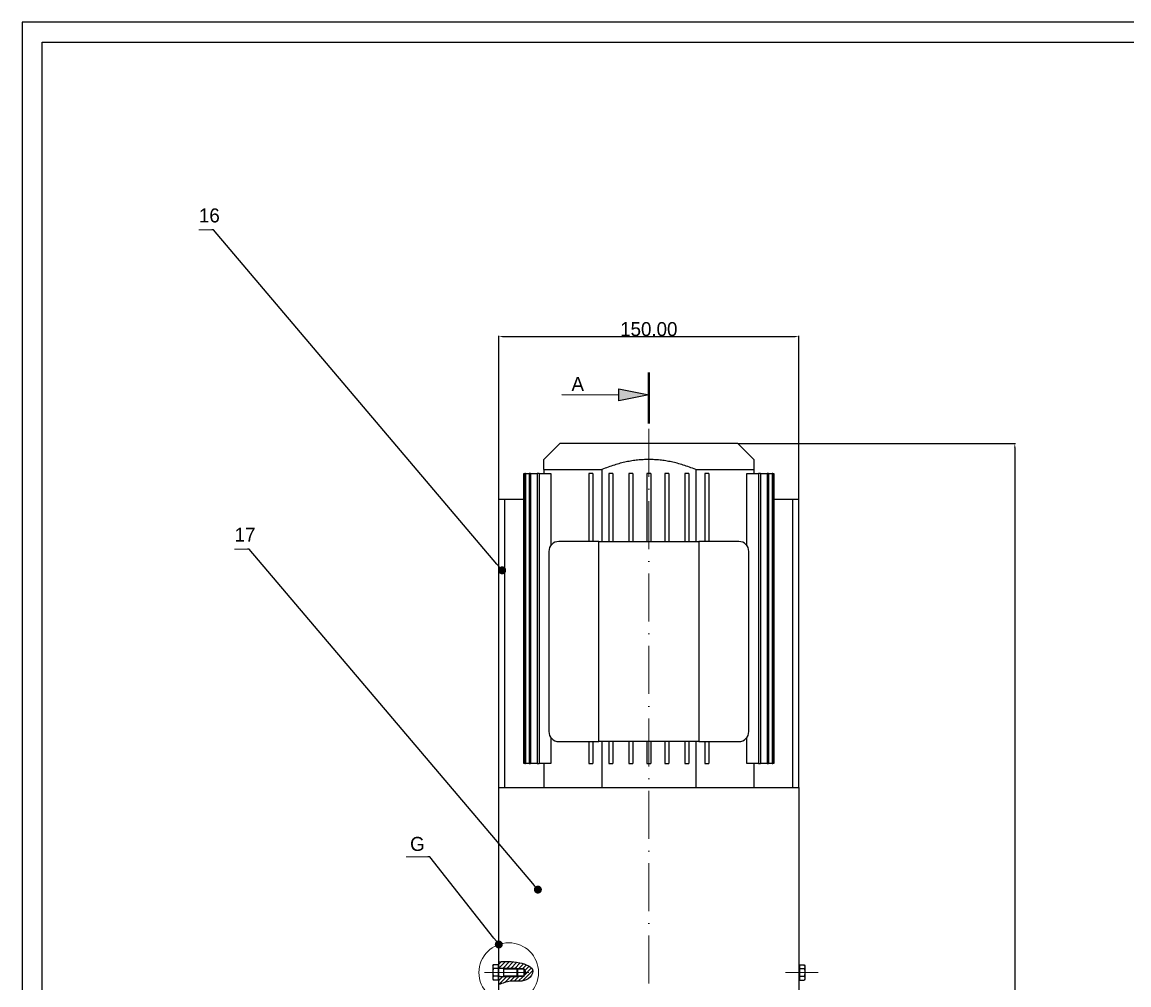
# Model space of a CAD drawing. Header units: millimetres. Extents: x 587 to 10361, y -8386 to 1488.
# Drawn here: x 3463.7 to 3740.3, y 670.8 to 911.4 of the extents above; entities that cross this region are included whole.
import ezdxf
from ezdxf import colors
from ezdxf.entities.mleader import LeaderData, LeaderLine
from ezdxf.math import Vec2, Vec3

# ---------------------------------------------------------------- set-up
doc = ezdxf.new("R2010")
doc.units = ezdxf.units.MM
doc.linetypes.add('ACAD_ISO10W100', pattern=[18, 12, -3, 0, -3])
for name, color, linetype, lineweight in [('Bgruba', 130, 'Continuous', 70), ('Cienka', 30, 'Continuous', 0), ('Gruba', 7, 'Continuous', 30), ('Kreskowanie', 10, 'Continuous', 0), ('Przekrój', 50, 'Continuous', 15), ('Symetria', 210, 'ACAD_ISO10W100', 0), ('Widoczne (ISO)', 7, 'Continuous', 30), ('Wymiar', 3, 'Continuous', 20)]:
    doc.layers.add(name, color=color, linetype=linetype, lineweight=lineweight)
doc.dimstyles.get("Standard").update_dxf_attribs({"dimtxt": 2, "dimasz": 1, "dimexe": 0.18, "dimexo": 0.0625, "dimgap": 0.09, "dimtad": 1, "dimzin": 0, "dimdsep": 46, "dimtxsty": 'Standard', "dimcen": 1, "dimadec": 0, "dimazin": 0, "dimtfac": 1, "dimtofl": 0, "dimtmove": 0, "dimatfit": 3, "dimfxl": 1, "dimtolj": 1, "dimtzin": 0, "dimarcsym": 0})

# ---------------------------------------------------------------- blocks, each defined once
blk = doc.blocks.new('*D58')
at = {"layer": 'Defpoints', "color": 0, "transparency": 16777216}
for p in [(3642.56, 806.1), (3642.56, 422.7), (3711.81, 422.7)]:
    blk.add_point(p, dxfattribs=at)
at = {"layer": 'Wymiar', "color": 0, "lineweight": -2, "transparency": 16777216}
for p, q in [((3642.63, 806.1), (3711.99, 806.1)), ((3711.81, 805.1), (3711.81, 423.7)), ((3642.63, 422.7), (3711.99, 422.7))]:
    blk.add_line(p, q, dxfattribs=at)
at = {"layer": 'Wymiar', "color": 0, "transparency": 16777216}
for points in [[(3711.64, 805.1), (3711.97, 805.1), (3711.81, 806.1)], [(3711.64, 423.7), (3711.97, 423.7), (3711.81, 422.7)]]:
    blk.add_solid(points, dxfattribs=at)
at = {"layer": 'Wymiar', "color": 0, "transparency": 16777216, "insert": (3709.97, 614.4), "char_height": 2, "width": 11.4937, "attachment_point": 5, "rotation": 90}
blk.add_mtext('\\A1;{\\H1.75x;766.82}', dxfattribs=at)
blk = doc.blocks.new('*D66')
at = {"layer": 'Defpoints', "color": 0, "transparency": 16777216}
for p in [(3657.81, 832.84), (3582.81, 792.1), (3657.81, 792.1)]:
    blk.add_point(p, dxfattribs=at)
at = {"layer": 'Wymiar', "color": 0, "lineweight": -2, "transparency": 16777216}
for p, q in [((3582.81, 792.17), (3582.81, 833.02)), ((3583.81, 832.84), (3656.81, 832.84)), ((3657.81, 792.17), (3657.81, 833.02))]:
    blk.add_line(p, q, dxfattribs=at)
at = {"layer": 'Wymiar', "color": 0, "transparency": 16777216}
for points in [[(3583.81, 833), (3583.81, 832.67), (3582.81, 832.84)], [(3656.81, 833), (3656.81, 832.67), (3657.81, 832.84)]]:
    blk.add_solid(points, dxfattribs=at)
at = {"layer": 'Wymiar', "color": 0, "transparency": 16777216, "insert": (3620.31, 834.68), "char_height": 2, "attachment_point": 5}
blk.add_mtext('\\A1;{\\H1.75x;150.00}', dxfattribs=at)
blk = doc.blocks.new('*U148')
at = {"layer": 'Symetria', "color": 0, "transparency": 16777216}
blk.add_line((7.69, 0), (-3.45, 0), dxfattribs=at)
blk = doc.blocks.new('_Dot')
at = {"color": 0, "linetype": 'ByBlock', "lineweight": -2}
blk.add_line((-0.5, 0), (-1, 0), dxfattribs=at)
at = {"color": 0, "linetype": 'ByBlock', "const_width": 0.5}
blk.add_lwpolyline([(-0.25, 0, 1), (0.25, 0, 1)], format="xyb", close=True, dxfattribs=at)
blk = doc.blocks.new('*U194')
at = {"layer": 'Symetria', "color": 0, "transparency": 16777216}
blk.add_line((-4.1, 0), (4.1, 0), dxfattribs=at)

msp = doc.modelspace()

# ---------------------------------------------------------------- hatches: boundary and pattern name
at = {"layer": 'Gruba'}
h = msp.add_hatch(color=256, dxfattribs=at)
h.dxf.hatch_style = 1
h.paths.add_polyline_path([(3592.564, 489.62), (3592.564, 490.12), (3590.064, 489.621), (3592.563, 489.12)])
h.paths.add_polyline_path([(3592.564, 472.587), (3592.563, 473.087), (3590.064, 472.586), (3592.564, 472.087)])
h.paths.add_polyline_path([(3620.314, 818.309), (3612.814, 819.813), (3612.814, 818.313), (3612.813, 816.813)])
h.paths.add_polyline_path([(3612.814, 414.199), (3612.814, 412.699), (3612.813, 411.199), (3620.314, 412.695)])
h.paths.add_polyline_path([(3588.247, 327.63), (3586.997, 327.381), (3588.247, 327.13), (3588.247, 327.38)])
h.paths.add_polyline_path([(3588.247, 322.222), (3586.997, 321.972), (3588.247, 321.722), (3588.247, 321.972)])
at = {"layer": 'Kreskowanie'}
h = msp.add_hatch(dxfattribs=at)
h.set_pattern_fill('ANSI31', color=256, scale=0.225)
h.set_pattern_definition([(45, (2560.91115, 382.45895), (-0.5051394, 0.5051394), [])])
edge = h.paths.add_edge_path()
edge.add_spline(control_points=[(3582.814, 670.838), (3583.759, 671.217), (3586.103, 672.155), (3589.716, 671.143), (3592.299, 674.998), (3587.172, 676.802), (3584.389, 676.641), (3582.814, 676.55)], knot_values=[0, 0, 0, 0, 6.0644965, 15.0252634, 19.5049705, 27.4124916, 37.731561, 37.731561, 37.731561, 37.731561], degree=3, periodic=0)
edge.add_line((3582.814, 676.55), (3582.814, 674.909))
edge.add_line((3582.814, 674.909), (3583.114, 674.909))
edge.add_line((3583.114, 674.909), (3587.314, 674.909))
edge.add_line((3587.314, 674.909), (3589.064, 674.909))
edge.add_line((3589.064, 674.909), (3589.064, 674.748))
edge.add_line((3589.064, 674.748), (3589.548, 673.909))
edge.add_line((3589.548, 673.909), (3589.064, 673.071))
edge.add_line((3589.064, 673.071), (3589.064, 672.909))
edge.add_line((3589.064, 672.909), (3587.314, 672.909))
edge.add_line((3587.314, 672.909), (3583.114, 672.909))
edge.add_line((3583.114, 672.909), (3582.814, 672.909))
edge.add_line((3582.814, 672.909), (3582.814, 670.838))

# ---------------------------------------------------------------- linework, layer by layer
at = {"layer": 'Bgruba'}
msp.add_line((3620.314, 811.103), (3620.314, 823.871), dxfattribs=at)
at = {"layer": 'Cienka'}
for p, q in [((3587.475, 674.748), (3583.956, 674.748)), ((3587.475, 673.071), (3583.956, 673.071)), ((3589.064, 674.909), (3587.314, 674.909)), ((3589.064, 672.909), (3587.314, 672.909))]:
    msp.add_line(p, q, dxfattribs=at)
at = {"layer": 'Gruba'}
for p, q in [((3463.653, 911.435), (3463.653, 906.435)), ((3468.653, 906.435), (4647.653, 906.435)), ((3468.653, 75.435), (3468.653, 906.435)), ((3612.814, 818.313), (3612.814, 819.813)), ((3612.814, 819.813), (3620.314, 818.309)), ((3598.6, 818.319), (3612.814, 818.313)), ((3612.813, 816.813), (3612.814, 818.313)), ((3620.314, 818.309), (3612.813, 816.813)), ((3598.064, 806.103), (3594.064, 802.103)), ((3642.564, 806.103), (3598.064, 806.103)), ((3642.564, 806.103), (3646.564, 802.103)), ((3594.064, 799.603), (3594.064, 802.103)), ((3594.064, 799.603), (3594.064, 798.603)), ((3594.064, 799.603), (3608.588, 799.603)), ((3608.588, 799.603), (3608.588, 781.603)), ((3632.04, 799.603), (3632.04, 781.603)), ((3632.04, 799.603), (3646.564, 799.603)), ((3646.564, 802.103), (3646.564, 799.603)), ((3646.564, 799.603), (3646.564, 798.603)), ((3589.068, 798.603), (3589.064, 798.603)), ((3589.064, 798.603), (3589.064, 726.103)), ((3589.068, 798.603), (3589.321, 798.603)), ((3589.068, 726.103), (3589.068, 798.603)), ((3589.466, 798.603), (3589.321, 798.603)), ((3589.321, 798.603), (3589.321, 726.103)), ((3589.466, 798.603), (3590.388, 798.603)), ((3589.466, 798.603), (3589.466, 726.103)), ((3590.707, 798.603), (3590.388, 798.603)), ((3590.388, 798.603), (3590.388, 726.103)), ((3590.707, 798.603), (3592.375, 798.603)), ((3590.707, 798.603), (3590.707, 726.103)), ((3592.899, 798.603), (3592.375, 798.603)), ((3592.375, 798.603), (3592.375, 726.103)), ((3592.899, 798.603), (3595.787, 798.603)), ((3592.899, 798.603), (3592.899, 726.103)), ((3595.787, 798.603), (3595.787, 780.567)), ((3605.314, 798.603), (3605.314, 781.603)), ((3606.314, 798.603), (3605.314, 798.603)), ((3606.314, 798.603), (3606.314, 781.603)), ((3610.314, 798.603), (3610.314, 781.603)), ((3611.314, 798.603), (3610.314, 798.603)), ((3611.314, 798.603), (3611.314, 781.603)), ((3615.314, 798.603), (3615.314, 781.603)), ((3616.314, 798.603), (3615.314, 798.603)), ((3616.314, 798.603), (3616.314, 781.603)), ((3619.814, 798.603), (3619.814, 781.603)), ((3620.814, 798.603), (3619.814, 798.603)), ((3620.814, 798.603), (3620.814, 781.603)), ((3624.314, 798.603), (3624.314, 781.603)), ((3625.314, 798.603), (3624.314, 798.603)), ((3625.314, 798.603), (3625.314, 781.603)), ((3629.314, 798.603), (3629.314, 781.603)), ((3630.314, 798.603), (3629.314, 798.603)), ((3630.314, 798.603), (3630.314, 781.603)), ((3634.314, 798.603), (3634.314, 781.603)), ((3635.314, 798.603), (3634.314, 798.603)), ((3635.314, 798.603), (3635.314, 781.603)), ((3644.84, 798.603), (3647.728, 798.603)), ((3644.84, 780.567), (3644.84, 798.603)), ((3648.252, 798.603), (3647.728, 798.603)), ((3647.728, 798.603), (3647.728, 726.103)), ((3648.252, 798.603), (3648.252, 726.103)), ((3648.252, 798.603), (3649.92, 798.603)), ((3650.24, 798.603), (3649.92, 798.603)), ((3649.92, 798.603), (3649.92, 726.103)), ((3650.24, 798.603), (3650.24, 726.103)), ((3650.24, 798.603), (3651.161, 798.603)), ((3651.307, 798.603), (3651.161, 798.603)), ((3651.161, 798.603), (3651.161, 726.103)), ((3651.307, 798.603), (3651.307, 726.103)), ((3651.307, 798.603), (3651.56, 798.603)), ((3651.564, 798.603), (3651.56, 798.603)), ((3651.56, 798.603), (3651.56, 726.103)), ((3651.564, 798.603), (3651.564, 726.103)), ((3584.314, 792.103), (3582.814, 792.103)), ((3582.814, 720.103), (3582.814, 792.103)), ((3589.064, 792.103), (3584.314, 792.103)), ((3584.314, 720.103), (3584.314, 792.103)), ((3656.314, 792.103), (3651.564, 792.103)), ((3657.814, 792.103), (3656.314, 792.103)), ((3656.314, 720.103), (3656.314, 792.103)), ((3657.814, 720.103), (3657.814, 792.103)), ((3607.814, 781.603), (3597.814, 781.603)), ((3607.814, 731.603), (3607.814, 781.603)), ((3607.814, 781.603), (3632.814, 781.603)), ((3632.814, 781.603), (3632.814, 731.603)), ((3642.814, 781.603), (3632.814, 781.603)), ((3595.314, 779.103), (3595.314, 734.103)), ((3645.314, 734.103), (3645.314, 779.103)), ((3595.787, 732.64), (3595.787, 726.103)), ((3597.814, 731.603), (3607.814, 731.603)), ((3605.314, 731.603), (3605.314, 726.103)), ((3606.314, 731.603), (3606.314, 726.103)), ((3632.814, 731.603), (3607.814, 731.603)), ((3608.588, 731.603), (3608.588, 720.103)), ((3610.314, 731.603), (3610.314, 726.103)), ((3611.314, 731.603), (3611.314, 726.103)), ((3615.314, 731.603), (3615.314, 726.103)), ((3616.314, 731.603), (3616.314, 726.103)), ((3619.814, 731.603), (3619.814, 726.103)), ((3620.814, 731.603), (3620.814, 726.103)), ((3624.314, 731.603), (3624.314, 726.103)), ((3625.314, 731.603), (3625.314, 726.103)), ((3629.314, 731.603), (3629.314, 726.103)), ((3630.314, 731.603), (3630.314, 726.103)), ((3632.04, 731.603), (3632.04, 720.103)), ((3632.814, 731.603), (3642.814, 731.603)), ((3634.314, 731.603), (3634.314, 726.103)), ((3635.314, 731.603), (3635.314, 726.103)), ((3644.84, 726.103), (3644.84, 732.64)), ((3589.064, 726.103), (3589.068, 726.103)), ((3589.321, 726.103), (3589.068, 726.103)), ((3589.321, 726.103), (3589.466, 726.103)), ((3590.388, 726.103), (3589.466, 726.103)), ((3590.388, 726.103), (3590.707, 726.103)), ((3592.375, 726.103), (3590.707, 726.103)), ((3592.375, 726.103), (3592.899, 726.103)), ((3595.787, 726.103), (3592.899, 726.103)), ((3594.064, 726.103), (3594.064, 720.103)), ((3605.314, 726.103), (3606.314, 726.103)), ((3610.314, 726.103), (3611.314, 726.103)), ((3615.314, 726.103), (3616.314, 726.103)), ((3619.814, 726.103), (3620.814, 726.103)), ((3624.314, 726.103), (3625.314, 726.103)), ((3629.314, 726.103), (3630.314, 726.103)), ((3634.314, 726.103), (3635.314, 726.103)), ((3647.728, 726.103), (3644.84, 726.103)), ((3646.564, 726.103), (3646.564, 720.103)), ((3647.728, 726.103), (3648.252, 726.103)), ((3649.92, 726.103), (3648.252, 726.103)), ((3649.92, 726.103), (3650.24, 726.103)), ((3651.161, 726.103), (3650.24, 726.103)), ((3651.161, 726.103), (3651.307, 726.103)), ((3651.56, 726.103), (3651.307, 726.103)), ((3651.56, 726.103), (3651.564, 726.103)), ((3582.814, 720.103), (3657.814, 720.103)), ((3582.814, 660.103), (3582.814, 720.103)), ((3657.814, 720.103), (3657.814, 660.103)), ((3582.659, 675.379), (3582.814, 675.379)), ((3582.814, 675.379), (3582.814, 674.909)), ((3657.968, 675.379), (3657.814, 675.379)), ((3582.659, 672.439), (3582.814, 672.439)), ((3583.114, 674.909), (3582.814, 674.909)), ((3582.814, 674.909), (3582.814, 674.909)), ((3583.114, 672.909), (3582.814, 672.909)), ((3587.314, 674.909), (3583.114, 674.909)), ((3583.114, 672.909), (3587.314, 672.909)), ((3583.956, 674.909), (3583.956, 672.909)), ((3587.314, 674.909), (3587.314, 672.909)), ((3587.314, 674.909), (3587.475, 674.748)), ((3587.475, 673.071), (3587.314, 672.909)), ((3589.064, 674.748), (3587.475, 674.748)), ((3587.475, 674.748), (3587.475, 673.071)), ((3587.475, 673.071), (3589.064, 673.071)), ((3589.064, 674.909), (3589.064, 672.909)), ((3589.064, 674.748), (3589.064, 673.071)), ((3589.064, 674.748), (3589.548, 673.909)), ((3589.064, 673.071), (3589.548, 673.909)), ((3657.968, 672.439), (3657.814, 672.439))]:
    msp.add_line(p, q, dxfattribs=at)
msp.add_lwpolyline([(3463.653, 70.435), (4652.653, 70.435), (4652.653, 911.435), (3463.653, 911.435)], close=True, dxfattribs=at)
for centre, start, end in [((3597.814, 779.103), 90, 180), ((3642.814, 779.103), 0, 90), ((3597.814, 734.103), 180, 270), ((3642.814, 734.103), 270, 0)]:
    msp.add_arc(centre, 2.5, start, end, dxfattribs=at)
msp.add_rational_spline([(3632.04, 799.603), (3620.314, 804.386), (3608.588, 799.603)], [1.01818181818, 1.11515151515, 1.01818181818], degree=2, dxfattribs=at)
msp.add_spline([(3582.814, 676.55), (3587.967, 676.308), (3591.322, 674.215), (3590.162, 672.299), (3585.723, 671.694), (3582.814, 670.838)], degree=3, dxfattribs=at)
at = {"layer": 'Przekrój'}
msp.add_circle((3585.307, 673.863), 7.452, dxfattribs=at)
at = {"layer": 'Symetria'}
msp.add_line((3620.314, 417.695), (3620.314, 811.103), dxfattribs=at)
at = {"layer": 'Widoczne (ISO)'}
for p, q in [((3581.301, 675.569), (3581.45, 675.825)), ((3581.301, 675.569), (3581.301, 675.346)), ((3581.301, 675.346), (3581.301, 673.909)), ((3582.659, 675.825), (3581.45, 675.825)), ((3582.659, 675.825), (3582.659, 674.867)), ((3657.968, 675.825), (3657.968, 674.867)), ((3657.968, 675.825), (3659.178, 675.825)), ((3659.326, 675.569), (3659.178, 675.825)), ((3659.326, 675.569), (3659.326, 675.346)), ((3659.326, 675.346), (3659.326, 673.909)), ((3581.301, 673.909), (3581.301, 672.472)), ((3581.301, 672.472), (3581.301, 672.25)), ((3582.659, 674.867), (3581.45, 674.867)), ((3582.659, 672.951), (3581.45, 672.951)), ((3582.659, 674.867), (3582.659, 672.951)), ((3582.659, 672.951), (3582.659, 671.993)), ((3657.968, 674.867), (3659.178, 674.867)), ((3657.968, 674.867), (3657.968, 672.951)), ((3657.968, 672.951), (3659.178, 672.951)), ((3657.968, 672.951), (3657.968, 671.993)), ((3659.326, 673.909), (3659.326, 672.472)), ((3659.326, 672.472), (3659.326, 672.25)), ((3581.301, 672.25), (3581.45, 671.993)), ((3582.659, 671.993), (3581.45, 671.993)), ((3657.968, 671.993), (3659.178, 671.993)), ((3659.326, 672.25), (3659.178, 671.993))]:
    msp.add_line(p, q, dxfattribs=at)
for points in [[(3581.45, 675.825), (3581.301, 675.569), (3581.301, 675.346)], [(3581.301, 675.346), (3581.301, 675.124), (3581.45, 674.867)], [(3659.178, 675.825), (3659.326, 675.569), (3659.326, 675.346)], [(3659.326, 675.346), (3659.326, 675.124), (3659.178, 674.867)], [(3581.45, 674.867), (3581.301, 674.354), (3581.301, 673.909)], [(3581.301, 673.909), (3581.301, 673.465), (3581.45, 672.951)], [(3581.45, 672.951), (3581.301, 672.695), (3581.301, 672.472)], [(3581.301, 672.472), (3581.301, 672.25), (3581.45, 671.993)], [(3659.178, 674.867), (3659.326, 674.354), (3659.326, 673.909)], [(3659.326, 673.909), (3659.326, 673.465), (3659.178, 672.951)], [(3659.178, 672.951), (3659.326, 672.695), (3659.326, 672.472)], [(3659.326, 672.472), (3659.326, 672.25), (3659.178, 671.993)]]:
    msp.add_rational_spline(points, [1, 1.0379548493, 1], degree=2, dxfattribs=at)
at = {"layer": 'Wymiar'}
for p, q in [((3511.159, 859.48), (3507.853, 859.48)), ((3520.084, 779.675), (3516.778, 779.675)), ((3565.178, 702.8), (3559.654, 702.8))]:
    msp.add_line(p, q, dxfattribs=at)

# ---------------------------------------------------------------- block references
at = {"layer": 'Symetria'}
for name, p in [('*U148', (3582.659, 673.909)), ('*U194', (3658.573, 673.909))]:
    msp.add_blockref(name, p, dxfattribs=at)

# ---------------------------------------------------------------- texts
at = {"layer": 'Wymiar', "char_height": 3.5, "attachment_point": 1}
for s, width, insert in [('16', 3.66563, (3507.853, 864.87)), ('A', 11.71403, (3600.989, 822.738)), ('17', 3.66563, (3516.778, 785.065)), ('G', 6.08254, (3560.636, 707.769))]:
    msp.add_mtext_dynamic_manual_height_columns(s, width=width, gutter_width=12.5, heights=[0], dxfattribs=dict(at, insert=insert))

# ---------------------------------------------------------------- dimensions: what is measured, and where the dimension line sits
at = {"layer": 'Wymiar'}
dim = msp.add_linear_dim(base=(3657.814, 832.836), p1=(3582.814, 792.103), p2=(3657.814, 792.103), text='{\\H1.75x;150.00}', dimstyle='Standard', dxfattribs=at)
dim.commit()
dim.dimension.update_dxf_attribs({"geometry": '*D66', "text_midpoint": (3620.314, 834.676)})
dim = msp.add_linear_dim(base=(3711.807, 422.695), p1=(3642.564, 806.103), p2=(3642.564, 422.695), angle=90, text='{\\H1.75x;766.82}', dimstyle='Standard', dxfattribs=at)
dim.commit()
dim.dimension.update_dxf_attribs({"geometry": '*D58', "text_midpoint": (3711.807, 614.399), "dimtype": 160})

# ---------------------------------------------------------------- leaders
ml = msp.add_multileader_mtext('Standard', dxfattribs=at)
ml.set_content('', color=256)
ml.set_leader_properties()
ml.set_arrow_properties(name='DOT')
ml.build(insert=Vec2(0, 0))
ml.multileader.update_dxf_attribs({"text_right_attachment_type": 6, "dogleg_length": 0.36, "arrow_head_size": 2})
ctx = ml.context
ctx.base_point, ctx.char_height, ctx.arrow_head_size, ctx.landing_gap_size, ctx.plane_origin = Vec3(3510.979, 859.57), 0.18, 2, 0.09, Vec3(3583.654, 774.403)
ctx.right_attachment, ctx.text_align_type = 6, 2
notes = []
notes.append((ctx, [(0, (1, 1, 0), (3511.519, 859.48), (-1, 0), 0.36, [(0, [(3583.654, 774.403)], 0, [])])]))
ctx.mtext.insert, ctx.mtext.alignment, ctx.mtext.flow_direction = Vec3(3511.069, 859.66), 3, 5
ml = msp.add_multileader_mtext('Standard', dxfattribs=at)
ml.set_content('', color=256)
ml.set_leader_properties()
ml.set_arrow_properties(name='DOT')
ml.build(insert=Vec2(0, 0))
ml.multileader.update_dxf_attribs({"text_right_attachment_type": 6, "dogleg_length": 0.36, "arrow_head_size": 2})
ctx = ml.context
ctx.base_point, ctx.char_height, ctx.arrow_head_size, ctx.landing_gap_size, ctx.plane_origin = Vec3(3519.904, 779.765), 0.18, 2, 0.09, Vec3(3592.579, 694.597)
ctx.right_attachment, ctx.text_align_type = 6, 2
notes.append((ctx, [(0, (1, 1, 0), (3520.444, 779.675), (-1, 0), 0.36, [(0, [(3592.579, 694.597)], 0, [])])]))
ctx.mtext.insert, ctx.mtext.alignment, ctx.mtext.flow_direction = Vec3(3519.994, 779.855), 3, 5
ml = msp.add_multileader_mtext('Standard', dxfattribs=at)
ml.set_content('', color=256)
ml.set_leader_properties()
ml.set_arrow_properties(name='DOT')
ml.build(insert=Vec2(0, 0))
ml.multileader.update_dxf_attribs({"text_right_attachment_type": 6, "dogleg_length": 0.36, "arrow_head_size": 2})
ctx = ml.context
ctx.base_point, ctx.char_height, ctx.arrow_head_size, ctx.landing_gap_size, ctx.plane_origin = Vec3(3564.998, 702.89), 0.18, 2, 0.09, Vec3(3582.814, 680.885)
ctx.right_attachment, ctx.text_align_type = 6, 2
notes.append((ctx, [(0, (1, 1, 0), (3565.538, 702.8), (-1, 0), 0.36, [(0, [(3582.814, 680.885)], 0, [])])]))
ctx.mtext.insert, ctx.mtext.alignment, ctx.mtext.flow_direction = Vec3(3565.088, 702.98), 3, 5
for ctx, leaders in notes:
    for number, flags, end, landing, length, lines in leaders:
        leader = LeaderData()
        leader.index, (leader.has_last_leader_line, leader.has_dogleg_vector, leader.attachment_direction) = number, flags
        leader.last_leader_point, leader.dogleg_vector, leader.dogleg_length = Vec3(end), Vec3(landing), length
        for number, points, colour, breaks in lines:
            line = LeaderLine()
            line.index, line.vertices, line.color, line.breaks = number, Vec3.list(points), colors.encode_raw_color(colour), breaks
            leader.lines.append(line)
        ctx.leaders.append(leader)

doc.saveas('drawing.dxf')
